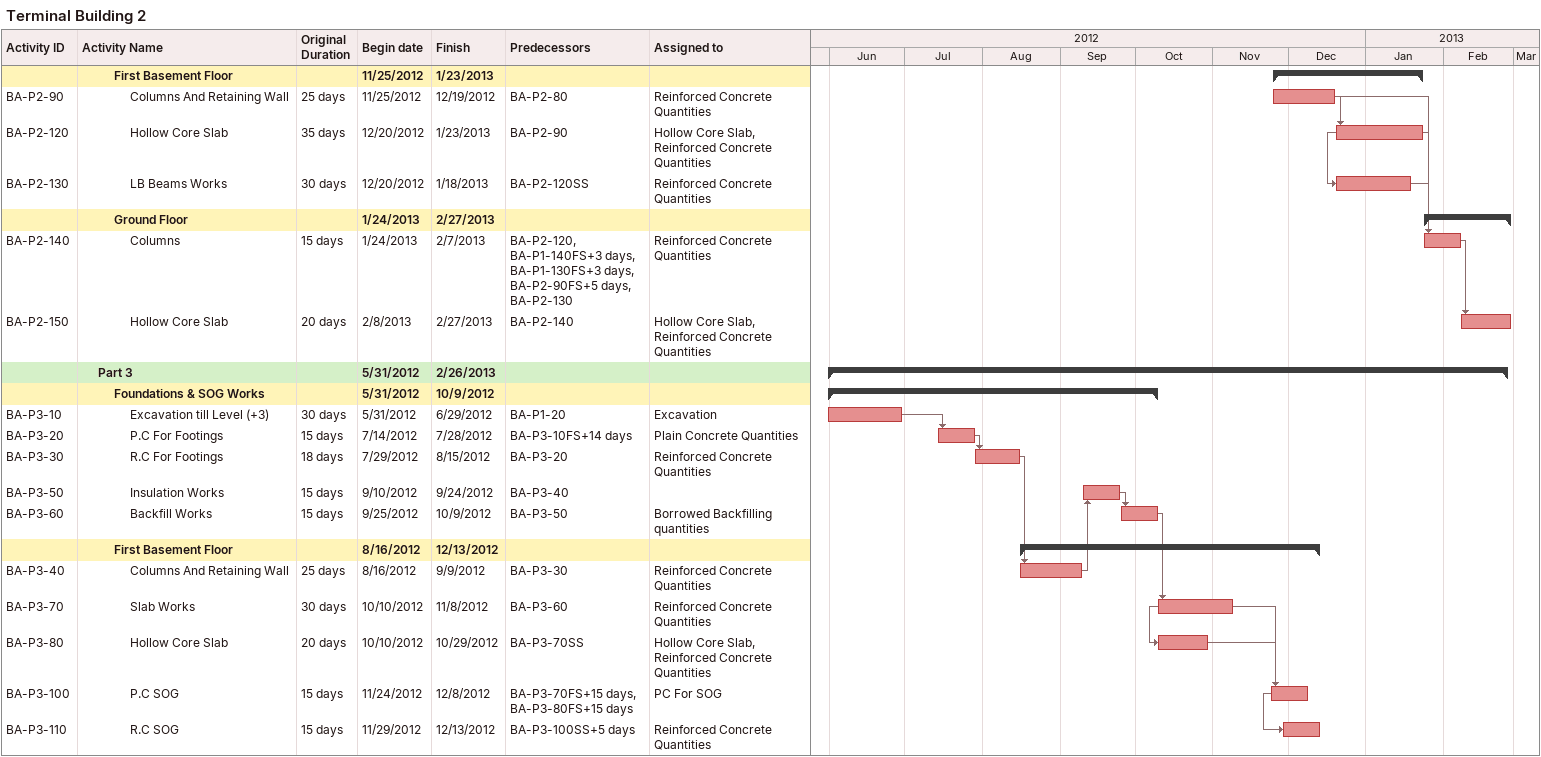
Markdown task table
Terminal Building 2

| ID | Level | Task | Original duration | Start | Finish | Predecessors | Resources |
|---|---|---|---|---|---|---|---|
|  | 3 | **First Basement Floor** |  | 2012-11-25 | 2013-01-23 |  |  |
| BA-P2-90 | 4 | Columns And Retaining Wall | 25d | 2012-11-25 | 2012-12-19 | BA-P2-80 | Reinforced Concrete Quantities |
| BA-P2-120 | 4 | Hollow Core Slab | 35d | 2012-12-20 | 2013-01-23 | BA-P2-90 | Hollow Core Slab, Reinforced Concrete Quantities |
| BA-P2-130 | 4 | LB Beams Works | 30d | 2012-12-20 | 2013-01-18 | BA-P2-120SS | Reinforced Concrete Quantities |
|  | 3 | **Ground Floor** |  | 2013-01-24 | 2013-02-27 |  |  |
| BA-P2-140 | 4 | Columns | 15d | 2013-01-24 | 2013-02-07 | BA-P2-120, BA-P1-140FS+3d, BA-P1-130FS+3d, BA-P2-90FS+5d, BA-P2-130 | Reinforced Concrete Quantities |
| BA-P2-150 | 4 | Hollow Core Slab | 20d | 2013-02-08 | 2013-02-27 | BA-P2-140 | Hollow Core Slab, Reinforced Concrete Quantities |
|  | 2 | **Part 3** |  | 2012-05-31 | 2013-02-26 |  |  |
|  | 3 | **Foundations & SOG Works** |  | 2012-05-31 | 2012-10-09 |  |  |
| BA-P3-10 | 4 | Excavation till Level (+3) | 30d | 2012-05-31 | 2012-06-29 | BA-P1-20 | Excavation |
| BA-P3-20 | 4 | P.C For Footings | 15d | 2012-07-14 | 2012-07-28 | BA-P3-10FS+14d | Plain Concrete Quantities |
| BA-P3-30 | 4 | R.C For Footings | 18d | 2012-07-29 | 2012-08-15 | BA-P3-20 | Reinforced Concrete Quantities |
| BA-P3-50 | 4 | Insulation Works | 15d | 2012-09-10 | 2012-09-24 | BA-P3-40 |  |
| BA-P3-60 | 4 | Backfill Works | 15d | 2012-09-25 | 2012-10-09 | BA-P3-50 | Borrowed Backfilling quantities |
|  | 3 | **First Basement Floor** |  | 2012-08-16 | 2012-12-13 |  |  |
| BA-P3-40 | 4 | Columns And Retaining Wall | 25d | 2012-08-16 | 2012-09-09 | BA-P3-30 | Reinforced Concrete Quantities |
| BA-P3-70 | 4 | Slab Works | 30d | 2012-10-10 | 2012-11-08 | BA-P3-60 | Reinforced Concrete Quantities |
| BA-P3-80 | 4 | Hollow Core Slab | 20d | 2012-10-10 | 2012-10-29 | BA-P3-70SS | Hollow Core Slab, Reinforced Concrete Quantities |
| BA-P3-100 | 4 | P.C SOG | 15d | 2012-11-24 | 2012-12-08 | BA-P3-70FS+15d, BA-P3-80FS+15d | PC For SOG |
| BA-P3-110 | 4 | R.C SOG | 15d | 2012-11-29 | 2012-12-13 | BA-P3-100SS+5d | Reinforced Concrete Quantities |
